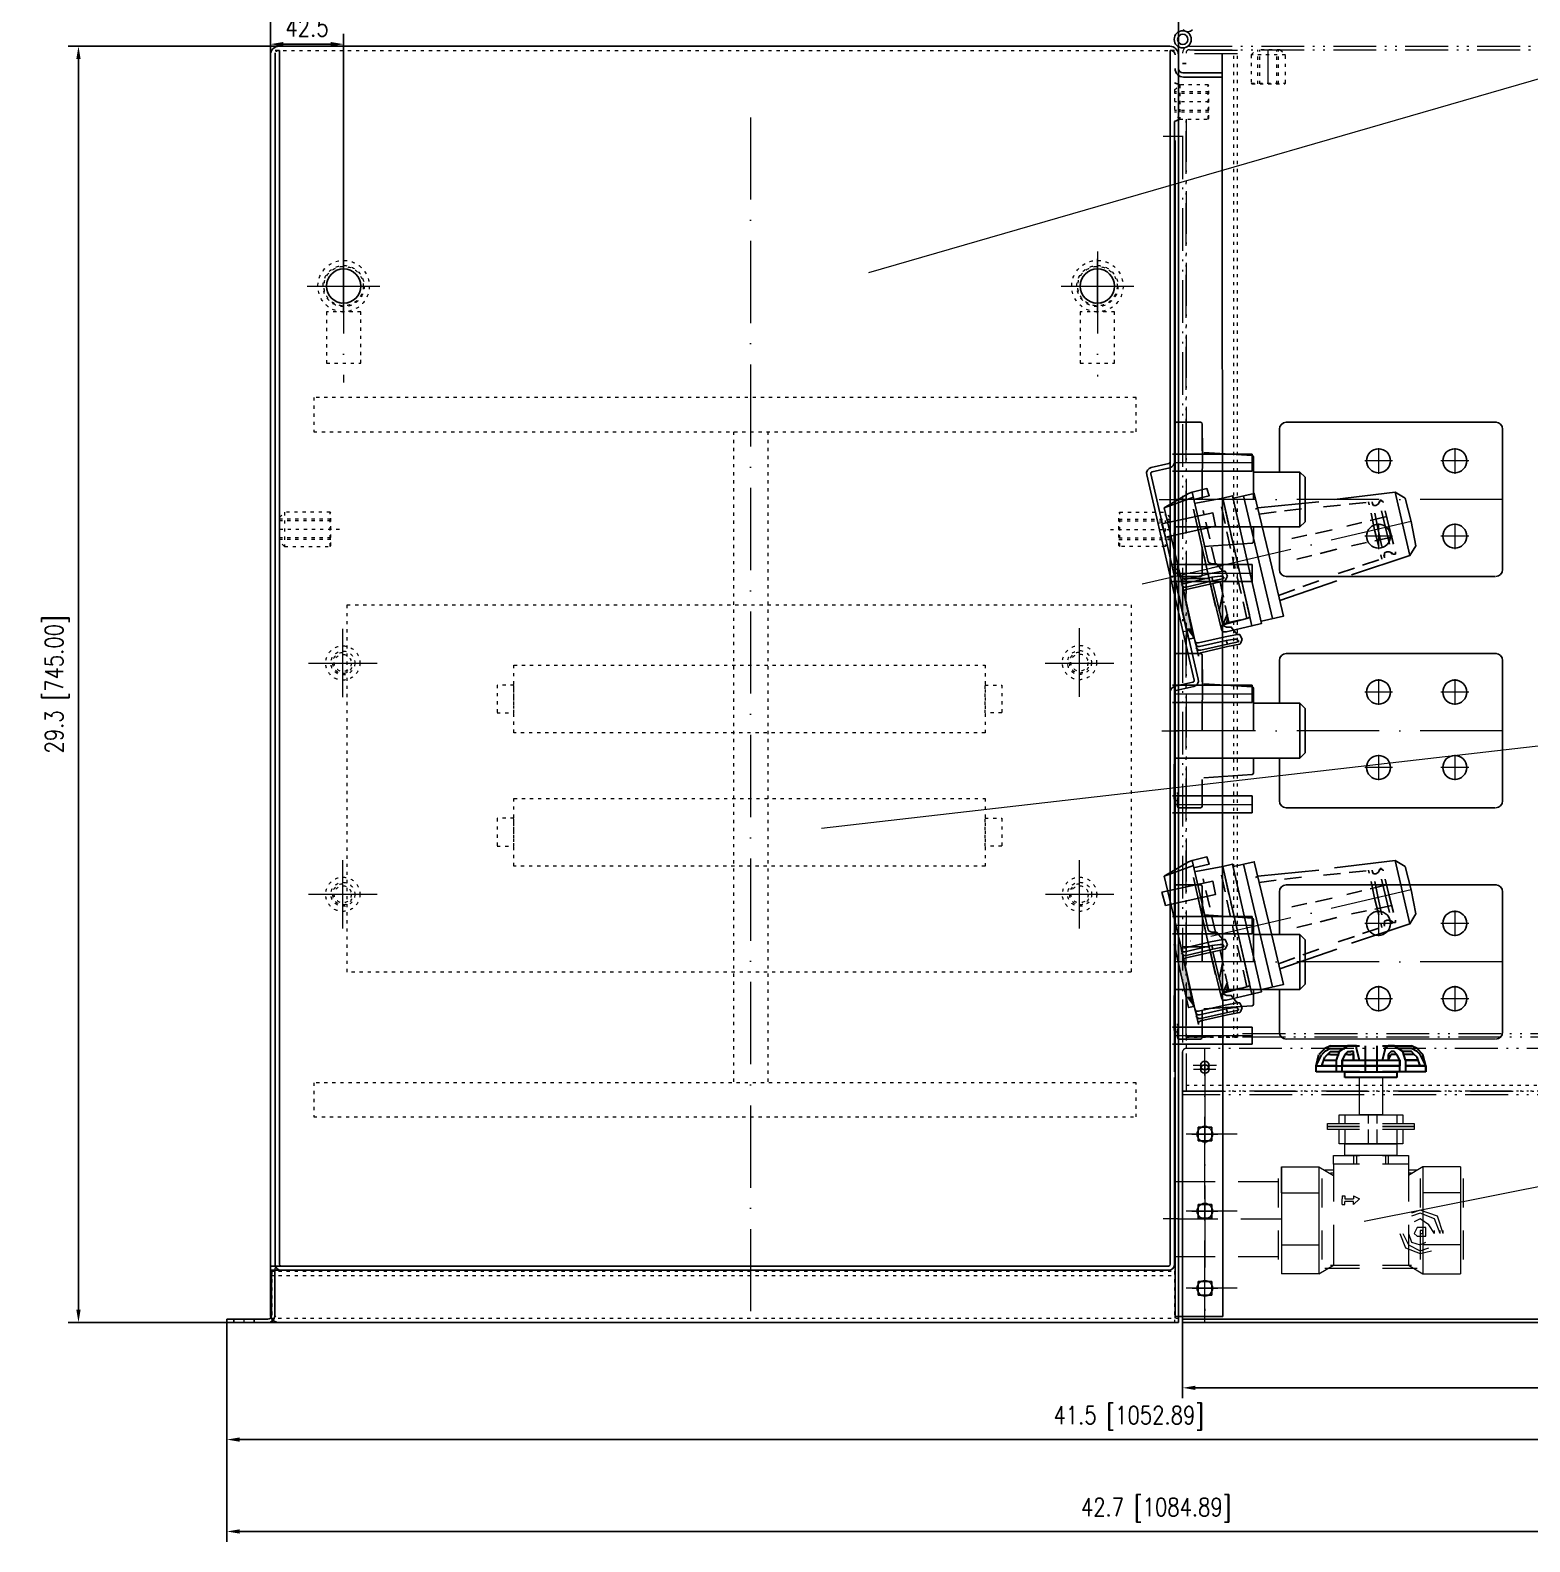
# Model space of a CAD drawing. Header units: millimetres. Extents: x 8127 to 36426, y -6229 to 13228.
# Drawn here: x 11351 to 12226, y 10640 to 11523 of the extents above; entities that cross this region are included whole.
import ezdxf

# ---------------------------------------------------------------- set-up
doc = ezdxf.new("R2010")
doc.units = ezdxf.units.MM
doc.header["$LTSCALE"] = 4
for name, pattern in [('5 双点画线', [10.5, 6.25, -1.25, 0.25, -1.25, 0.25, -1.25]), ('ACAD_ISO02W100', [15, 12, -3]), ('ACAD_ISO03W100', [1.18, 0.47, -0.71]), ('ACAD_ISO10W100', [18, 12, -3, 0, -3]), ('DASHED', [0.75, 0.5, -0.25])]:
    doc.linetypes.add(name, pattern=pattern)
doc.layers.add('4虚线层', color=6, linetype='DASHED')
doc.layers.add('标注、文本', color=3, linetype='Continuous', lineweight=25)
doc.layers.add('铁心', color=3, linetype='Continuous', lineweight=0)
doc.styles.add('TH_GBDIM', font='romans.shx', dxfattribs={"width": 0.8, "bigfont": 'gbcbig.shx'})
doc.dimstyles.new('TH_GBDIM1', dxfattribs={"dimscale": 3, "dimtxt": 3.5, "dimasz": 2.5, "dimexe": 2, "dimexo": 0, "dimgap": 1.5, "dimtad": 1, "dimdec": 1, "dimlfac": 0.03937, "dimzin": 0, "dimdsep": 46, "dimtxsty": 'TH_GBDIM', "dimcen": 2.5, "dimclrd": 3, "dimclre": 256, "dimclrt": 2, "dimadec": 0, "dimazin": 0, "dimtfac": 0.714286, "dimtdec": 1, "dimtmove": 0, "dimatfit": 3, "dimfxl": 1, "dimtzin": 0, "dimlwd": -1, "dimlwe": -1, "dimarcsym": 0})

# ---------------------------------------------------------------- blocks, each defined once
blk = doc.blocks.new('22')
at = {"layer": '4虚线层', "ltscale": 5}
for q in [(27059.14, -2036.76), (27059.14, -2081.14)]:
    blk.add_line((27059.14, -2007.32), q, dxfattribs=at)
at = {"layer": '标注、文本'}
for p, q in [((26882.85, -2003.32), (26868.85, -2003.32)), ((26883.85, -2019.88), (26883.85, -2004.32)), ((26883.85, -2019.89), (26883.85, -2009.33)), ((26883.85, -2019.9), (26883.85, -2009.34)), ((26928.85, -2032.34), (26928.85, -2007.34)), ((26928.85, -2032.34), (26928.85, -2007.34)), ((26932.85, -2003.34), (27055.59, -2003.34)), ((27059.14, -2007.32), (27059.14, -2089.32)), ((26912.91, -2022.76), (26884.78, -2020.89)), ((26912.91, -2022.78), (26884.78, -2020.9)), ((26913.85, -2048.33), (26913.85, -2023.76)), ((26913.85, -2048.34), (26913.85, -2023.77)), ((26940.85, -2032.34), (26913.85, -2032.34)), ((26940.85, -2032.34), (26943.85, -2035.34)), ((26940.85, -2032.34), (26940.85, -2064.34)), ((26940.85, -2032.34), (26943.85, -2035.34)), ((26940.85, -2032.34), (26940.85, -2064.34)), ((26943.85, -2061.34), (26943.85, -2035.34)), ((26943.85, -2061.34), (26943.85, -2035.34)), ((26940.85, -2064.34), (26867.85, -2064.34)), ((26913.85, -2072.89), (26913.85, -2064.33)), ((26913.85, -2072.9), (26913.85, -2064.34)), ((26928.85, -2089.34), (26928.85, -2064.34)), ((26940.85, -2064.34), (26943.85, -2061.34)), ((26940.85, -2064.34), (26943.85, -2061.34)), ((26883.85, -2076.76), (26883.85, -2087.33)), ((26883.85, -2092.32), (26883.85, -2076.76)), ((26883.85, -2076.77), (26883.85, -2087.34)), ((26912.91, -2073.89), (26884.78, -2075.76)), ((26912.91, -2073.9), (26884.78, -2075.78)), ((26869.33, -2092.32), (26869.35, -2087.31)), ((26869.35, -2084.42), (26869.35, -2085.37)), ((26869.35, -2085.37), (26869.9, -2085.37)), ((26869.35, -2085.37), (26869.9, -2085.37)), ((26869.9, -2087.31), (26869.35, -2087.31)), ((26869.9, -2085.37), (26869.9, -2087.31)), ((26882.85, -2093.32), (26870.33, -2093.32)), ((27054.81, -2093.3), (26932.85, -2093.34)), ((26932.85, -2093.34), (27054.81, -2093.3))]:
    blk.add_line(p, q, dxfattribs=at)
at = {"layer": '标注、文本', "color": 1, "linetype": 'ACAD_ISO10W100', "lineweight": 18}
for p, q in [((26986.74, -2018.35), (26986.74, -2033.31)), ((27031.24, -2018.35), (27031.24, -2033.31)), ((26994.84, -2025.83), (26978.65, -2025.83)), ((26994.94, -2025.83), (26978.75, -2025.83)), ((27039.34, -2025.83), (27023.15, -2025.83)), ((27039.44, -2025.83), (27023.25, -2025.83)), ((27059.14, -2048.33), (26867.85, -2048.33)), ((26986.74, -2062.35), (26986.74, -2077.31)), ((27031.24, -2062.35), (27031.24, -2077.31)), ((26994.84, -2069.83), (26978.65, -2069.83)), ((26994.94, -2069.83), (26978.75, -2069.83)), ((27039.34, -2069.83), (27023.15, -2069.83)), ((27039.44, -2069.83), (27023.25, -2069.83))]:
    blk.add_line(p, q, dxfattribs=at)
at = {"layer": '标注、文本'}
for points in [[(26867.7, -2048.14), (26867.38, -2087.39), (26867.75, -2088.94), (26869.13, -2089.26)], [(26867.38, -2087.39), (26867.59, -2089.63), (26867.96, -2091.17), (26869.34, -2091.49)]]:
    blk.add_lwpolyline(points, dxfattribs=at)
for centre in [(26986.74, -2025.8), (27031.24, -2025.8), (26986.74, -2069.8), (27031.24, -2069.8)]:
    blk.add_circle(centre, 7, dxfattribs=at)
for centre, radius, start, end in [((26868.85, -2004.32), 1, 90, 180), ((26882.85, -2004.32), 1, 0, 90), ((26932.85, -2007.34), 4, 90, 180), ((27055.14, -2007.32), 4, 0, 90), ((26912.85, -2023.76), 1, 0, 86.18593), ((26912.85, -2023.77), 1, 0, 86.18593), ((26912.85, -2072.89), 1, 273.81407, 0), ((26912.85, -2072.9), 1, 273.81407, 0), ((26932.85, -2089.34), 4, 180, 270), ((27055.14, -2089.32), 4, 270, 0), ((26870.33, -2092.32), 1, 180, 270), ((26882.85, -2092.32), 1, 270, 0)]:
    blk.add_arc(centre, radius, start, end, dxfattribs=at)
blk.add_open_spline([(26883.93, -2012.55), (26883.93, -2012.55), (26883.71, -2048.19), (26883.71, -2048.19)], degree=3, dxfattribs=at)
blk = doc.blocks.new('*D271')
at = {"layer": 'Defpoints', "color": 0, "transparency": 16777216}
for p in [(11496.24, 11513.4), (11379.17, 10768.4), (11496.24, 10768.4)]:
    blk.add_point(p, dxfattribs=at)
at = {"layer": '标注、文本', "transparency": 16777216}
for p, q in [((11496.24, 11513.4), (11373.17, 11513.4)), ((11496.24, 10768.4), (11373.17, 10768.4))]:
    blk.add_line(p, q, dxfattribs=at)
at = {"layer": '标注、文本', "color": 3, "transparency": 16777216}
blk.add_line((11379.17, 11505.9), (11379.17, 10775.9), dxfattribs=at)
for points in [[(11377.92, 11505.9), (11380.42, 11505.9), (11379.17, 11513.4)], [(11377.92, 10775.9), (11380.42, 10775.9), (11379.17, 10768.4)]]:
    blk.add_solid(points, dxfattribs=at)
at = {"layer": '标注、文本', "color": 2, "transparency": 16777216, "insert": (11366.67, 11140.9), "char_height": 10.5, "attachment_point": 5, "rotation": 90, "style": 'TH_GBDIM'}
blk.add_mtext('29.3 [745.00]', dxfattribs=at)
blk = doc.blocks.new('*D272')
at = {"layer": 'Defpoints', "color": 0, "transparency": 16777216}
for p in [(11491.24, 11514.63), (11491.24, 11389.27), (11533.95, 11389.27)]:
    blk.add_point(p, dxfattribs=at)
at = {"layer": '标注、文本', "transparency": 16777216}
for p, q in [((11491.24, 11389.27), (11491.24, 11520.63)), ((11533.95, 11389.27), (11533.95, 11520.63))]:
    blk.add_line(p, q, dxfattribs=at)
at = {"layer": '标注、文本', "color": 3, "transparency": 16777216}
blk.add_line((11526.45, 11514.63), (11498.74, 11514.63), dxfattribs=at)
for points in [[(11498.74, 11515.88), (11498.74, 11513.38), (11491.24, 11514.63)], [(11526.45, 11515.88), (11526.45, 11513.38), (11533.95, 11514.63)]]:
    blk.add_solid(points, dxfattribs=at)
at = {"layer": '标注、文本', "color": 2, "transparency": 16777216, "insert": (11512.59, 11524.38), "char_height": 10.5, "attachment_point": 5, "style": 'TH_GBDIM'}
blk.add_mtext('42.5', dxfattribs=at)
blk = doc.blocks.new('*D273')
at = {"layer": 'Defpoints', "color": 0, "transparency": 16777216}
for p in [(12021.24, 11593.23), (11491.24, 11508.56), (12021.24, 11458.4)]:
    blk.add_point(p, dxfattribs=at)
at = {"layer": '标注、文本', "transparency": 16777216}
for p, q in [((11491.24, 11508.56), (11491.24, 11599.23)), ((12021.24, 11458.4), (12021.24, 11599.23))]:
    blk.add_line(p, q, dxfattribs=at)
at = {"layer": '标注、文本', "color": 3, "transparency": 16777216}
blk.add_line((11498.74, 11593.23), (12013.74, 11593.23), dxfattribs=at)
for points in [[(11498.74, 11594.48), (11498.74, 11591.98), (11491.24, 11593.23)], [(12013.74, 11594.48), (12013.74, 11591.98), (12021.24, 11593.23)]]:
    blk.add_solid(points, dxfattribs=at)
at = {"layer": '标注、文本', "color": 2, "transparency": 16777216, "insert": (11756.24, 11605.73), "char_height": 10.5, "attachment_point": 5, "style": 'TH_GBDIM'}
blk.add_mtext('20.9 [530.00]', dxfattribs=at)
blk = doc.blocks.new('5354650')
at = {"layer": '4虚线层', "ltscale": 5}
h = blk.add_hatch(color=256, dxfattribs=at)
h.dxf.hatch_style = 2
h.paths.add_polyline_path([(26822.77, -1880.58), (26822.82, -1911.91), (26826.27, -1912.71)])
h = blk.add_hatch(color=256, dxfattribs=at)
h.dxf.hatch_style = 2
h.paths.add_polyline_path([(26822.77, -1880.58), (26826.22, -1881.38), (26826.27, -1912.71)])
at = {"layer": '标注、文本'}
h = blk.add_hatch(color=256, dxfattribs=at)
h.dxf.hatch_style = 2
h.paths.add_polyline_path([(26822.82, -1911.91), (26826.27, -1912.71), (26825.69, -1918.4)])
at = {"layer": '4虚线层', "ltscale": 5}
for points in [[(26847.88, -1879.09), (26847.98, -1847.07)], [(26842.5, -1858.18), (26842.4, -1880.74)], [(26916.92, -1860.8), (26945.22, -1864.42)], [(26945.06, -1865.11), (26945.43, -1866.65), (26946.82, -1866.97), (26948.36, -1866.6), (26949.37, -1865.38)], [(26950.22, -1864.84), (26949.53, -1864.68), (26949.37, -1865.38)], [(26951.55, -1881.18), (26951.45, -1865.85), (26950.91, -1865), (26950.22, -1864.84)], [(26918.73, -1875.05), (26894.79, -1874.63)], [(26951.6, -1874.63), (26927.51, -1874.9)], [(26918.94, -1886.76), (26894.85, -1887.02)], [(26951.66, -1887.03), (26927.72, -1886.6)], [(26846.28, -1914.41), (26844.04, -1914.62), (26847.82, -1914.04), (26848.25, -1890.1)], [(26949.58, -1896.02), (26948.36, -1895.01), (26946.97, -1894.69), (26945.43, -1895.06), (26944.95, -1897.13)], [(26949.58, -1896.02), (26950.11, -1896.87), (26950.8, -1897.03)], [(26950.8, -1897.03), (26951.5, -1897.19), (26951.82, -1895.8)], [(26916.44, -1900.75), (26944.79, -1897.82)]]:
    blk.add_lwpolyline(points, dxfattribs=at)
for points in [[(26858.84, -1847.39), (26858.84, -1847.39), (26858.41, -1880.79), (26858.41, -1880.79)], [(26860.59, -1849.25), (26860.59, -1849.25), (26860.64, -1880.58), (26860.64, -1880.58)], [(26879.32, -1856.49), (26879.32, -1856.49), (26907.77, -1859.41), (26907.77, -1859.41)], [(26942.93, -1880.64), (26942.93, -1880.64), (26943.15, -1863.94), (26943.15, -1863.94)], [(26945.01, -1881.12), (26945.01, -1881.12), (26945.22, -1864.42), (26945.22, -1864.42)], [(26949.48, -1880.7), (26949.48, -1880.7), (26949.37, -1865.38), (26949.37, -1865.38)], [(26950.22, -1864.84), (26950.22, -1864.84), (26950.38, -1864.15), (26950.38, -1864.15)], [(26858.67, -1914.36), (26858.67, -1914.36), (26858.41, -1880.79), (26858.41, -1880.79)], [(26942.93, -1880.64), (26942.93, -1880.64), (26943.25, -1898.2), (26943.25, -1898.2)], [(26945.01, -1881.12), (26945.01, -1881.12), (26944.79, -1897.82), (26944.79, -1897.82)], [(26949.48, -1880.7), (26949.48, -1880.7), (26949.42, -1896.71), (26949.42, -1896.71)], [(26951.55, -1881.18), (26951.55, -1881.18), (26951.82, -1895.8), (26951.82, -1895.8)], [(26843.72, -1906.54), (26843.72, -1906.54), (26848.03, -1897.34), (26848.03, -1897.34)], [(26847.61, -1902.34), (26847.61, -1902.34), (26847.77, -1901.65), (26847.77, -1901.65)], [(26879.68, -1905.37), (26879.68, -1905.37), (26908.2, -1901.76), (26908.2, -1901.76)], [(26848.24, -1909.04), (26848.24, -1909.04), (26844.04, -1914.62), (26844.04, -1914.62)], [(26844.89, -1914.09), (26844.89, -1914.09), (26860.9, -1914.15), (26860.9, -1914.15)], [(26847.77, -1911.11), (26847.77, -1911.11), (26846.28, -1914.41), (26846.28, -1914.41)], [(26842.71, -1917.23), (26842.71, -1917.23), (26842.87, -1916.54), (26842.87, -1916.54)]]:
    blk.add_open_spline(points, degree=3, dxfattribs=at)
at = {"layer": '标注、文本', "color": 1, "linetype": 'ACAD_ISO10W100', "lineweight": 18}
blk.add_line((26964.8, -1880.59), (26822.77, -1880.88), dxfattribs=at)
at = {"layer": '标注、文本'}
for points in [[(26844.16, -1835.26), (26852.93, -1835.1), (26853.36, -1839.57), (26843.89, -1839.57)], [(26844.16, -1835.26), (26841.92, -1835.47), (26826.18, -1840.58)], [(26826.38, -1880.68), (26826.18, -1840.58), (26844.21, -1838.18)], [(26844.16, -1835.26), (26844.05, -1876.75), (26844.58, -1877.6), (26845.8, -1878.61)], [(26844.79, -1841.96), (26860.65, -1842.71), (26866.5, -1842.6), (26866.49, -1880.48)], [(26866.5, -1842.6), (26866.87, -1844.14), (26879.26, -1844.09), (26879.58, -1880.58)], [(26872.72, -1844.04), (26873.04, -1880.53)], [(26877.88, -1853.24), (26879.42, -1852.87), (26914.8, -1857.39)], [(26924.1, -1858.09), (26959.64, -1861.92), (26959.64, -1880.86)], [(26964.8, -1880.59), (26964.37, -1866.65), (26959.64, -1861.92)], [(26851.07, -1884.2), (26848.57, -1879.25), (26845.8, -1878.61)], [(26826.38, -1880.68), (26825.69, -1918.4), (26822.76, -1918.45), (26822.77, -1880.58)], [(26825.8, -1886.38), (26826.86, -1888.08), (26828.25, -1888.4)], [(26826.38, -1880.68), (26826.06, -1919.94), (26826.43, -1921.48), (26827.82, -1921.8)], [(26826.28, -1884.3), (26826.65, -1885.84), (26828.03, -1886.16)], [(26844.89, -1914.09), (26843.19, -1915.16), (26842.71, -1917.23), (26843.08, -1918.77), (26845.16, -1919.25), (26860.48, -1919.15), (26866.33, -1919.04), (26866.49, -1880.48)], [(26843.94, -1889.84), (26844.04, -1914.62), (26858.67, -1914.36), (26860.21, -1913.99), (26860.53, -1912.6), (26860.64, -1880.58)], [(26844.04, -1886.22), (26844.26, -1888.45)], [(26844.04, -1886.22), (26844.26, -1888.45)], [(26850.8, -1888.51), (26850.43, -1886.96), (26849.04, -1886.64)], [(26853.19, -1887.6), (26852.82, -1886.06), (26852.45, -1884.52), (26851.07, -1884.2)], [(26851.17, -1890.05), (26852.18, -1888.83), (26853.19, -1887.6)], [(26866.65, -1917.66), (26879.73, -1917.77), (26879.58, -1880.58)], [(26923.89, -1903.19), (26959.63, -1899.79), (26959.64, -1880.86)], [(26964.8, -1880.59), (26964.37, -1895.06), (26959.63, -1899.79)], [(26827.93, -1889.78), (26826.38, -1890.15), (26826.06, -1891.54)], [(26843.94, -1889.84), (26844.04, -1914.62), (26844.57, -1915.48), (26845.8, -1916.49)], [(26843.94, -1889.84), (26851.17, -1890.05)], [(26879.74, -1908.3), (26914.79, -1904.74)], [(26826.06, -1919.94), (26826.27, -1922.18), (26826.65, -1923.72), (26828.03, -1924.04)], [(26826.06, -1929.41), (26826.27, -1922.18)], [(26851.06, -1922.07), (26848.56, -1917.12), (26845.8, -1916.49)], [(26853.19, -1925.48), (26852.82, -1923.93), (26852.45, -1922.39), (26851.06, -1922.07)], [(26825.8, -1924.25), (26826.86, -1925.95), (26828.24, -1926.27)], [(26827.92, -1927.66), (26826.38, -1928.03), (26826.06, -1929.41)], [(26843.93, -1927.71), (26851.17, -1927.92)], [(26850.8, -1926.38), (26850.42, -1924.84), (26849.04, -1924.52)], [(26851.17, -1927.92), (26852.02, -1927.39), (26853.19, -1925.48)]]:
    blk.add_lwpolyline(points, dxfattribs=at)
blk.add_lwpolyline([(26823.04, -1857.33), (26852.82, -1857.65), (26853.2, -1849.73), (26822.72, -1849.25)], close=True, dxfattribs=at)
for points in [[(26860.65, -1842.71), (26860.65, -1842.71), (26860.64, -1880.58), (26860.64, -1880.58)], [(26842.61, -1845.1), (26842.61, -1845.1), (26842.4, -1880.74), (26842.4, -1880.74)], [(26827.29, -1883.08), (26827.29, -1883.08), (26842.5, -1886.59), (26842.5, -1886.59)], [(26843.83, -1883.98), (26843.83, -1883.98), (26827.82, -1883.93), (26827.82, -1883.93)], [(26844.04, -1886.22), (26844.04, -1886.22), (26828.03, -1886.16), (26828.03, -1886.16)], [(26842.29, -1903.29), (26842.29, -1903.29), (26842.4, -1880.74), (26842.4, -1880.74)], [(26842.71, -1917.23), (26842.71, -1917.23), (26842.4, -1880.74), (26842.4, -1880.74)], [(26851.07, -1884.2), (26851.07, -1884.2), (26843.83, -1883.98), (26843.83, -1883.98)], [(26844.04, -1886.22), (26844.04, -1886.22), (26849.04, -1886.64), (26849.04, -1886.64)], [(26850.8, -1888.51), (26850.8, -1888.51), (26850.96, -1887.81), (26850.96, -1887.81)], [(26860.48, -1919.15), (26860.48, -1919.15), (26860.64, -1880.58), (26860.64, -1880.58)], [(26873.19, -1917.71), (26873.19, -1917.71), (26873.04, -1880.53), (26873.04, -1880.53)], [(26843.94, -1889.84), (26843.94, -1889.84), (26827.93, -1889.78), (26827.93, -1889.78)], [(26844.26, -1888.45), (26844.26, -1888.45), (26828.25, -1888.4), (26828.25, -1888.4)], [(26844.26, -1888.45), (26844.26, -1888.45), (26850.8, -1888.51), (26850.8, -1888.51)], [(26843.83, -1921.86), (26843.83, -1921.86), (26827.82, -1921.8), (26827.82, -1921.8)], [(26851.06, -1922.07), (26851.06, -1922.07), (26843.83, -1921.86), (26843.83, -1921.86)], [(26843.93, -1927.71), (26843.93, -1927.71), (26827.92, -1927.66), (26827.92, -1927.66)], [(26844.04, -1924.09), (26844.04, -1924.09), (26828.03, -1924.04), (26828.03, -1924.04)], [(26844.25, -1926.33), (26844.25, -1926.33), (26828.24, -1926.27), (26828.24, -1926.27)], [(26844.04, -1924.09), (26844.04, -1924.09), (26844.25, -1926.33), (26844.25, -1926.33)], [(26844.04, -1924.09), (26844.04, -1924.09), (26849.04, -1924.52), (26849.04, -1924.52)], [(26844.25, -1926.33), (26844.25, -1926.33), (26850.8, -1926.38), (26850.8, -1926.38)], [(26850.8, -1926.38), (26850.8, -1926.38), (26850.96, -1925.69), (26850.96, -1925.69)]]:
    blk.add_open_spline(points, degree=3, dxfattribs=at)
blk = doc.blocks.new('*D255')
at = {"layer": 'Defpoints', "color": 0, "transparency": 16777216}
for p in [(11465.77, 10770.4), (12518.66, 10772.4), (11465.77, 10700.1)]:
    blk.add_point(p, dxfattribs=at)
at = {"layer": '标注、文本', "transparency": 16777216}
for p, q in [((11465.77, 10770.4), (11465.77, 10694.1)), ((12518.66, 10772.4), (12518.66, 10694.1))]:
    blk.add_line(p, q, dxfattribs=at)
at = {"layer": '标注、文本', "color": 3, "transparency": 16777216}
blk.add_line((12511.16, 10700.1), (11473.27, 10700.1), dxfattribs=at)
for points in [[(11473.27, 10701.35), (11473.27, 10698.85), (11465.77, 10700.1)], [(12511.16, 10701.35), (12511.16, 10698.85), (12518.66, 10700.1)]]:
    blk.add_solid(points, dxfattribs=at)
at = {"layer": '标注、文本', "color": 2, "transparency": 16777216, "insert": (11992.22, 10712.6), "char_height": 10.5, "attachment_point": 5, "style": 'TH_GBDIM'}
blk.add_mtext('41.5 [1052.89]', dxfattribs=at)
blk = doc.blocks.new('*D256')
at = {"layer": 'Defpoints', "color": 0, "transparency": 16777216}
for p in [(12550.66, 10903.4), (12023.66, 10768.4), (12550.66, 10730.3)]:
    blk.add_point(p, dxfattribs=at)
at = {"layer": '标注、文本', "transparency": 16777216}
for p, q in [((12550.66, 10903.4), (12550.66, 10724.3)), ((12023.66, 10768.4), (12023.66, 10724.3))]:
    blk.add_line(p, q, dxfattribs=at)
at = {"layer": '标注、文本', "color": 3, "transparency": 16777216}
blk.add_line((12031.16, 10730.3), (12543.16, 10730.3), dxfattribs=at)
for points in [[(12031.16, 10731.55), (12031.16, 10729.05), (12023.66, 10730.3)], [(12543.16, 10731.55), (12543.16, 10729.05), (12550.66, 10730.3)]]:
    blk.add_solid(points, dxfattribs=at)
at = {"layer": '标注、文本', "color": 2, "transparency": 16777216, "insert": (12287.16, 10742.8), "char_height": 10.5, "attachment_point": 5, "style": 'TH_GBDIM'}
blk.add_mtext('20.7 [527.00]', dxfattribs=at)
blk = doc.blocks.new('*D257')
at = {"layer": 'Defpoints', "color": 0, "transparency": 16777216}
for p in [(12550.66, 10903.4), (11465.77, 10770.4), (11465.77, 10646.45)]:
    blk.add_point(p, dxfattribs=at)
at = {"layer": '标注、文本', "transparency": 16777216}
for p, q in [((12550.66, 10903.4), (12550.66, 10640.45)), ((11465.77, 10770.4), (11465.77, 10640.45))]:
    blk.add_line(p, q, dxfattribs=at)
at = {"layer": '标注、文本', "color": 3, "transparency": 16777216}
blk.add_line((12543.16, 10646.45), (11473.27, 10646.45), dxfattribs=at)
for points in [[(11473.27, 10647.7), (11473.27, 10645.2), (11465.77, 10646.45)], [(12543.16, 10647.7), (12543.16, 10645.2), (12550.66, 10646.45)]]:
    blk.add_solid(points, dxfattribs=at)
at = {"layer": '标注、文本', "color": 2, "transparency": 16777216, "insert": (12008.22, 10658.95), "char_height": 10.5, "attachment_point": 5, "style": 'TH_GBDIM'}
blk.add_mtext('42.7 [1084.89]', dxfattribs=at)

msp = doc.modelspace()

# ---------------------------------------------------------------- linework, layer by layer
at = {"color": 7, "linetype": 'ACAD_ISO02W100', "lineweight": 30}
for points in [[(12110, 10930.02), (12106.63, 10928.34), (12103.26, 10924.97)], [(12110, 10928.34), (12106.63, 10926.65), (12104.94, 10924.97)], [(12110, 10926.65), (12108.31, 10924.97), (12106.63, 10923.28)], [(12110, 10924.97), (12108.31, 10924.97), (12106.63, 10923.28)], [(12125.17, 10930.02), (12120.11, 10930.02), (12115.06, 10926.65), (12113.37, 10921.6)], [(12120.11, 10926.65), (12118.43, 10924.97), (12116.74, 10921.6)], [(12120.11, 10924.97), (12118.43, 10924.97), (12116.74, 10921.6)], [(12123.48, 10921.6), (12123.48, 10924.97), (12123.48, 10926.65), (12121.8, 10926.65)], [(12123.48, 10924.97), (12121.8, 10924.97)], [(12123.48, 10924.97), (12123.48, 10921.6)], [(12126.85, 10921.6), (12125.17, 10928.34), (12125.17, 10930.02)], [(12140.34, 10921.6), (12142.02, 10928.34), (12143.71, 10930.02)], [(12140.34, 10930.02), (12157.19, 10930.02)], [(12145.39, 10926.65), (12143.71, 10924.97)], [(12143.71, 10921.6), (12145.39, 10924.97)], [(12153.82, 10921.6), (12152.13, 10926.65), (12147.08, 10930.02)], [(12150.45, 10921.6), (12148.76, 10924.97), (12147.08, 10926.65)], [(12150.45, 10921.6), (12148.76, 10924.97), (12147.08, 10924.97)], [(12163.93, 10924.97), (12160.56, 10928.34), (12157.19, 10930.02)], [(12162.25, 10924.97), (12160.56, 10926.65), (12157.19, 10928.34)], [(12160.56, 10923.28), (12158.88, 10924.97), (12157.19, 10926.65)], [(12160.56, 10923.28), (12158.88, 10924.97), (12157.19, 10924.97)], [(12126.85, 10914.85), (12101.57, 10914.85), (12101.57, 10918.23)], [(12126.85, 10914.85), (12101.57, 10914.85), (12101.57, 10918.23), (12113.37, 10918.23)], [(12116.74, 10914.85), (12116.74, 10921.6), (12116.74, 10918.23)], [(12116.74, 10918.23), (12150.45, 10918.23)], [(12165.62, 10918.23), (12165.62, 10914.85), (12140.34, 10914.85)], [(12153.82, 10918.23), (12165.62, 10918.23), (12165.62, 10914.85), (12140.34, 10914.85)], [(12150.45, 10914.85), (12150.45, 10921.6), (12150.45, 10918.23)]]:
    msp.add_lwpolyline(points, dxfattribs=at)
msp.add_lwpolyline([(12148.76, 10914.85), (12148.76, 10911.48), (12118.43, 10911.48), (12118.43, 10914.85)], close=True, dxfattribs=at)
at = {"color": 2, "linetype": 'ACAD_ISO02W100', "lineweight": 13}
for points in [[(12140.34, 10911.48), (12140.34, 10889.57), (12126.85, 10889.57), (12126.85, 10911.48)], [(12148.76, 10872.72), (12148.76, 10865.98), (12118.43, 10865.98), (12118.43, 10872.72)], [(12165.62, 10820.47), (12165.62, 10823.84), (12162.25, 10823.84), (12160.56, 10823.84), (12158.88, 10820.47), (12160.56, 10818.79), (12162.25, 10818.79), (12165.62, 10818.79)], [(12163.93, 10820.47), (12163.93, 10822.16), (12162.25, 10822.16), (12162.25, 10820.47)]]:
    msp.add_lwpolyline(points, close=True, dxfattribs=at)
for points in [[(12115.06, 10884.52), (12115.06, 10889.57), (12152.13, 10889.57), (12152.13, 10884.52)], [(12126.85, 10882.83), (12108.31, 10882.83), (12108.31, 10884.52), (12126.85, 10884.52)], [(12126.85, 10881.15), (12108.31, 10881.15), (12108.31, 10882.83), (12126.85, 10882.83)], [(12152.13, 10881.15), (12152.13, 10872.72), (12115.06, 10872.72), (12115.06, 10881.15)], [(12158.88, 10884.52), (12158.88, 10882.83), (12140.34, 10882.83)], [(12140.34, 10884.52), (12158.88, 10884.52)], [(12158.88, 10882.83), (12158.88, 10881.15), (12140.34, 10881.15)], [(12140.34, 10882.83), (12158.88, 10882.83)], [(12126.85, 10860.92), (12111.68, 10860.92), (12111.68, 10865.98), (12126.85, 10865.98)], [(12155.51, 10865.98), (12155.51, 10860.92), (12140.34, 10860.92)], [(12140.34, 10865.98), (12155.51, 10865.98)], [(12079.66, 10835.64), (12079.66, 10852.49)], [(12081.35, 10859.24), (12081.35, 10844.07), (12081.35, 10813.73), (12081.35, 10796.88)], [(12103.26, 10859.24), (12103.26, 10844.07), (12103.26, 10813.73), (12103.26, 10796.88)], [(12111.68, 10860.92), (12111.68, 10839.01)], [(12155.51, 10860.92), (12155.51, 10839.01)], [(12185.84, 10859.24), (12185.84, 10844.07), (12163.93, 10844.07)], [(12163.93, 10859.24), (12163.93, 10844.07), (12163.93, 10813.73), (12163.93, 10796.88)], [(12185.84, 10859.24), (12185.84, 10844.07), (12185.84, 10813.73), (12185.84, 10796.88)], [(12187.53, 10835.64), (12187.53, 10852.49)], [(12018.99, 10850.81), (12042.58, 10850.81)], [(12056.07, 10850.81), (12079.66, 10850.81)], [(12116.74, 10842.38), (12118.43, 10842.38), (12118.43, 10840.7)], [(12116.74, 10842.38), (12116.74, 10840.7)], [(12116.74, 10837.33), (12118.43, 10837.33), (12118.43, 10839.01)], [(12123.48, 10837.33), (12123.48, 10839.01), (12118.43, 10839.01)], [(12123.48, 10842.38), (12126.85, 10840.7), (12123.48, 10837.33)], [(12123.48, 10842.38), (12123.48, 10840.7)], [(12020.67, 10828.9), (12044.27, 10828.9)], [(12057.75, 10828.9), (12081.35, 10828.9)], [(12175.73, 10820.47), (12172.36, 10830.58), (12162.25, 10833.95), (12157.19, 10832.27)], [(12174.05, 10820.47), (12170.67, 10828.9), (12162.25, 10832.27), (12157.19, 10830.58)], [(12170.67, 10820.47), (12167.3, 10825.53), (12162.25, 10828.9), (12158.88, 10827.21)], [(12104.94, 10822.16), (12104.94, 10805.3)], [(12111.68, 10825.53), (12111.68, 10801.93)], [(12150.45, 10820.47), (12153.82, 10812.04), (12162.25, 10808.67), (12168.99, 10810.36)], [(12152.13, 10820.47), (12155.51, 10813.73), (12162.25, 10810.36), (12167.3, 10812.04)], [(12155.51, 10825.53), (12155.51, 10801.93), (12163.93, 10796.88)], [(12155.51, 10820.47), (12157.19, 10815.41), (12162.25, 10813.73), (12165.62, 10815.41)], [(12162.25, 10822.16), (12162.25, 10805.3)], [(12174.05, 10820.47), (12174.05, 10822.16)], [(12175.73, 10820.47), (12175.73, 10822.16)], [(12185.84, 10813.73), (12163.93, 10813.73)], [(12018.99, 10806.99), (12042.58, 10806.99)], [(12056.07, 10806.99), (12079.66, 10806.99)], [(12106.63, 10800.25), (12126.85, 10800.25)], [(12110, 10801.93), (12126.85, 10801.93)], [(12140.34, 10801.93), (12155.51, 10801.93)], [(12140.34, 10801.93), (12157.19, 10801.93)], [(12140.34, 10800.25), (12160.56, 10800.25)]]:
    msp.add_lwpolyline(points, dxfattribs=at)
at = {"color": 7, "linetype": 'ACAD_ISO02W100', "lineweight": 30}
for points in [[(12101.57, 10918.23), (12101.57, 10918.23), (12104.94, 10924.97), (12104.94, 10924.97)], [(12104.94, 10918.23), (12104.94, 10918.23), (12106.63, 10923.28), (12106.63, 10923.28)], [(12104.94, 10918.23), (12104.94, 10918.23), (12106.63, 10923.28), (12106.63, 10923.28)], [(12110, 10930.02), (12110, 10930.02), (12126.85, 10930.02), (12126.85, 10930.02)], [(12110, 10928.34), (12110, 10928.34), (12118.43, 10928.34), (12118.43, 10928.34)], [(12110, 10926.65), (12110, 10926.65), (12115.06, 10926.65), (12115.06, 10926.65)], [(12110, 10924.97), (12110, 10924.97), (12115.06, 10924.97), (12115.06, 10924.97)], [(12120.11, 10926.65), (12120.11, 10926.65), (12121.8, 10926.65), (12121.8, 10926.65)], [(12120.11, 10924.97), (12120.11, 10924.97), (12121.8, 10924.97), (12121.8, 10924.97)], [(12130.22, 10930.02), (12130.22, 10930.02), (12130.22, 10914.85), (12130.22, 10914.85)], [(12136.97, 10930.02), (12136.97, 10930.02), (12136.97, 10914.85), (12136.97, 10914.85)], [(12142.02, 10928.34), (12142.02, 10928.34), (12142.02, 10930.02), (12142.02, 10930.02)], [(12147.08, 10930.02), (12147.08, 10930.02), (12143.71, 10930.02), (12143.71, 10930.02)], [(12143.71, 10924.97), (12143.71, 10924.97), (12143.71, 10921.6), (12143.71, 10921.6)], [(12147.08, 10926.65), (12147.08, 10926.65), (12145.39, 10926.65), (12145.39, 10926.65)], [(12147.08, 10924.97), (12147.08, 10924.97), (12145.39, 10924.97), (12145.39, 10924.97)], [(12157.19, 10928.34), (12157.19, 10928.34), (12148.76, 10928.34), (12148.76, 10928.34)], [(12157.19, 10926.65), (12157.19, 10926.65), (12152.13, 10926.65), (12152.13, 10926.65)], [(12157.19, 10924.97), (12157.19, 10924.97), (12152.13, 10924.97), (12152.13, 10924.97)], [(12162.25, 10918.23), (12162.25, 10918.23), (12160.56, 10923.28), (12160.56, 10923.28)], [(12162.25, 10918.23), (12162.25, 10918.23), (12160.56, 10923.28), (12160.56, 10923.28)], [(12165.62, 10918.23), (12165.62, 10918.23), (12162.25, 10924.97), (12162.25, 10924.97)], [(12165.62, 10918.23), (12165.62, 10918.23), (12163.93, 10924.97), (12163.93, 10924.97)], [(12113.37, 10918.23), (12113.37, 10918.23), (12104.94, 10918.23), (12104.94, 10918.23)], [(12106.63, 10921.6), (12106.63, 10921.6), (12113.37, 10921.6), (12113.37, 10921.6)], [(12113.37, 10921.6), (12113.37, 10921.6), (12113.37, 10914.85), (12113.37, 10914.85)], [(12113.37, 10918.23), (12113.37, 10918.23), (12116.74, 10918.23), (12116.74, 10918.23)], [(12116.74, 10921.6), (12116.74, 10921.6), (12150.45, 10921.6), (12150.45, 10921.6)], [(12150.45, 10918.23), (12150.45, 10918.23), (12116.74, 10918.23), (12116.74, 10918.23)], [(12153.82, 10921.6), (12153.82, 10921.6), (12160.56, 10921.6), (12160.56, 10921.6)], [(12160.56, 10921.6), (12160.56, 10921.6), (12153.82, 10921.6), (12153.82, 10921.6)], [(12153.82, 10921.6), (12153.82, 10921.6), (12153.82, 10914.85), (12153.82, 10914.85)], [(12165.62, 10918.23), (12165.62, 10918.23), (12153.82, 10918.23), (12153.82, 10918.23)], [(12153.82, 10918.23), (12153.82, 10918.23), (12162.25, 10918.23), (12162.25, 10918.23)], [(12165.62, 10914.85), (12165.62, 10914.85), (12165.62, 10918.23), (12165.62, 10918.23)]]:
    msp.add_open_spline(points, degree=3, dxfattribs=at)
at = {"color": 2, "linetype": 'ACAD_ISO02W100', "lineweight": 13}
for points in [[(12118.43, 10889.57), (12118.43, 10889.57), (12118.43, 10884.52), (12118.43, 10884.52)], [(12131.91, 10889.57), (12131.91, 10889.57), (12131.91, 10884.52), (12131.91, 10884.52)], [(12136.97, 10889.57), (12136.97, 10889.57), (12136.97, 10884.52), (12136.97, 10884.52)], [(12148.76, 10889.57), (12148.76, 10889.57), (12148.76, 10884.52), (12148.76, 10884.52)], [(12118.43, 10881.15), (12118.43, 10881.15), (12118.43, 10872.72), (12118.43, 10872.72)], [(12131.91, 10881.15), (12131.91, 10881.15), (12131.91, 10872.72), (12131.91, 10872.72)], [(12136.97, 10881.15), (12136.97, 10881.15), (12136.97, 10872.72), (12136.97, 10872.72)], [(12148.76, 10881.15), (12148.76, 10881.15), (12148.76, 10872.72), (12148.76, 10872.72)], [(12123.48, 10865.98), (12123.48, 10865.98), (12123.48, 10860.92), (12123.48, 10860.92)], [(12125.17, 10865.98), (12125.17, 10865.98), (12125.17, 10860.92), (12125.17, 10860.92)], [(12142.02, 10865.98), (12142.02, 10865.98), (12142.02, 10860.92), (12142.02, 10860.92)], [(12143.71, 10865.98), (12143.71, 10865.98), (12143.71, 10860.92), (12143.71, 10860.92)], [(12081.35, 10859.24), (12081.35, 10859.24), (12091.46, 10859.24), (12091.46, 10859.24)], [(12081.35, 10844.07), (12081.35, 10844.07), (12081.35, 10859.24), (12081.35, 10859.24)], [(12091.46, 10859.24), (12091.46, 10859.24), (12103.26, 10859.24), (12103.26, 10859.24)], [(12103.26, 10859.24), (12103.26, 10859.24), (12111.68, 10854.18), (12111.68, 10854.18)], [(12104.94, 10852.49), (12104.94, 10852.49), (12104.94, 10835.64), (12104.94, 10835.64)], [(12106.63, 10857.55), (12106.63, 10857.55), (12111.68, 10857.55), (12111.68, 10857.55)], [(12110, 10855.86), (12110, 10855.86), (12111.68, 10855.86), (12111.68, 10855.86)], [(12163.93, 10859.24), (12163.93, 10859.24), (12155.51, 10854.18), (12155.51, 10854.18)], [(12155.51, 10857.55), (12155.51, 10857.55), (12160.56, 10857.55), (12160.56, 10857.55)], [(12155.51, 10855.86), (12155.51, 10855.86), (12157.19, 10855.86), (12157.19, 10855.86)], [(12162.25, 10852.49), (12162.25, 10852.49), (12162.25, 10835.64), (12162.25, 10835.64)], [(12185.84, 10859.24), (12185.84, 10859.24), (12163.93, 10859.24), (12163.93, 10859.24)], [(12081.35, 10844.07), (12081.35, 10844.07), (12091.46, 10844.07), (12091.46, 10844.07)], [(12091.46, 10844.07), (12091.46, 10844.07), (12103.26, 10844.07), (12103.26, 10844.07)], [(12116.74, 10837.33), (12116.74, 10837.33), (12116.74, 10840.7), (12116.74, 10840.7)], [(12118.43, 10840.7), (12118.43, 10840.7), (12123.48, 10840.7), (12123.48, 10840.7)], [(12079.66, 10805.3), (12079.66, 10805.3), (12079.66, 10822.16), (12079.66, 10822.16)], [(12170.67, 10820.47), (12170.67, 10820.47), (12170.67, 10822.16), (12170.67, 10822.16)], [(12187.53, 10805.3), (12187.53, 10805.3), (12187.53, 10822.16), (12187.53, 10822.16)], [(12081.35, 10813.73), (12081.35, 10813.73), (12091.46, 10813.73), (12091.46, 10813.73)], [(12091.46, 10813.73), (12091.46, 10813.73), (12103.26, 10813.73), (12103.26, 10813.73)], [(12103.26, 10796.88), (12103.26, 10796.88), (12111.68, 10801.93), (12111.68, 10801.93)], [(12111.68, 10801.93), (12111.68, 10801.93), (12126.85, 10801.93), (12126.85, 10801.93)], [(12089.77, 10796.88), (12089.77, 10796.88), (12081.35, 10796.88), (12081.35, 10796.88)], [(12103.26, 10796.88), (12103.26, 10796.88), (12089.77, 10796.88), (12089.77, 10796.88)], [(12163.93, 10796.88), (12163.93, 10796.88), (12185.84, 10796.88), (12185.84, 10796.88)]]:
    msp.add_open_spline(points, degree=3, dxfattribs=at)
at = {"layer": '标注、文本'}
for p, q in [((11491.24, 11508.4), (11491.24, 10773.4)), ((11493.99, 11510.9), (11496.49, 11510.9)), ((11493.99, 11509.49), (11493.99, 10802.4)), ((11496.24, 11513.4), (12016.24, 11513.4)), ((11496.49, 11510.9), (11496.49, 10802.4)), ((12016.49, 11510.9), (12018.99, 11510.9)), ((12016.49, 11510.9), (12016.49, 10911.39)), ((12046.71, 11508.9), (12047.16, 10771.9)), ((12023.66, 11503.4), (12025.66, 11503.4)), ((12023.74, 11497.9), (12046.74, 11497.9)), ((12021.99, 11490.9), (12018.99, 11492.09)), ((12024.24, 11495.4), (12046.74, 11495.4)), ((12063.66, 11491.9), (12064.16, 11491.4)), ((12021.99, 11470.9), (12018.99, 11469.5)), ((12018.99, 11469.5), (12018.99, 10914.75)), ((12019.24, 11458.4), (12019.24, 10770.9)), ((12021.24, 11458.4), (12021.24, 10771.9)), ((12005.34, 11267.46), (12015.71, 11269.85)), ((12005.9, 11265.02), (12016.27, 11267.42)), ((12064.24, 11275.4), (12017.74, 11275.4)), ((12019.24, 11270.4), (12019.24, 11225.4)), ((12064.24, 11270.4), (12064.24, 11275.4)), ((12064.24, 11270.4), (12064.24, 11265.4)), ((12030.38, 11143.41), (12002.72, 11263.26)), ((12032.82, 11143.97), (12005.15, 11263.82)), ((12064.24, 11265.4), (12017.74, 11265.4)), ((12064.24, 11210.9), (12017.74, 11210.9)), ((12064.24, 11205.9), (12064.24, 11210.9)), ((12064.24, 11205.9), (12064.24, 11200.9)), ((12016.42, 11203.9), (12018.99, 11203.9)), ((12064.24, 11200.9), (12017.74, 11200.9)), ((12064.24, 11140.4), (12017.74, 11140.4)), ((12029.64, 11142.21), (12019.2, 11139.8)), ((12030.2, 11139.78), (12019.76, 11137.37)), ((12064.24, 11135.4), (12064.24, 11140.4)), ((12064.24, 11135.4), (12064.24, 11130.4)), ((12064.24, 11130.4), (12017.74, 11130.4)), ((12064.24, 11075.9), (12017.74, 11075.9)), ((12064.24, 11070.9), (12064.24, 11075.9)), ((12064.24, 11065.9), (12017.74, 11065.9)), ((12064.24, 11070.9), (12064.24, 11065.9)), ((12064.24, 11005.4), (12017.74, 11005.4)), ((12064.24, 11000.4), (12064.24, 11005.4)), ((12064.24, 10995.4), (12017.74, 10995.4)), ((12064.24, 11000.4), (12064.24, 10995.4)), ((12064.24, 10940.9), (12017.74, 10940.9)), ((12064.24, 10935.9), (12064.24, 10940.9)), ((12064.24, 10935.9), (12064.24, 10930.9)), ((12064.24, 10930.9), (12017.74, 10930.9)), ((12023.66, 10768.4), (12023.66, 10926.4)), ((12016.49, 10911.39), (12016.49, 10802.4)), ((12018.99, 10911.39), (12018.99, 10802.4)), ((12032.66, 10874.4), (12032.66, 10882.4)), ((12032.66, 10882.4), (12040.66, 10882.4)), ((12040.66, 10882.4), (12040.66, 10874.4)), ((12040.66, 10874.4), (12032.66, 10874.4)), ((12032.66, 10829.4), (12032.66, 10837.4)), ((12032.66, 10837.4), (12040.66, 10837.4)), ((12040.66, 10837.4), (12040.66, 10829.4)), ((12040.66, 10829.4), (12032.66, 10829.4)), ((11491.24, 10801.4), (12015.49, 10801.4)), ((11491.24, 10798.9), (12015.49, 10798.9)), ((11491.77, 10798.4), (11491.77, 10772.4)), ((11493.77, 10798.4), (11491.77, 10798.4)), ((11493.77, 10772.4), (11493.77, 10798.4)), ((12032.66, 10784.4), (12032.66, 10792.4)), ((12032.66, 10792.4), (12040.66, 10792.4)), ((12040.66, 10792.4), (12040.66, 10784.4)), ((12040.66, 10784.4), (12032.66, 10784.4)), ((11489.77, 10770.4), (11465.77, 10770.4)), ((11465.77, 10770.4), (11465.77, 10768.4)), ((11465.77, 10768.4), (12021.24, 10768.4)), ((11465.77, 10768.4), (11489.77, 10768.4)), ((11469.77, 10770.4), (11469.77, 10768.4)), ((11481.77, 10770.4), (11481.77, 10768.4)), ((12019.24, 10771.9), (12047.16, 10771.9)), ((12021.24, 10771.9), (12021.24, 10768.4)), ((12514.66, 10770.4), (12023.66, 10770.4)), ((12514.66, 10768.4), (12023.66, 10768.4))]:
    msp.add_line(p, q, dxfattribs=at)
at = {"layer": '标注、文本', "color": 2, "linetype": 'ACAD_ISO03W100', "lineweight": 18}
for p, q in [((11493.74, 11508.4), (11493.74, 10773.4)), ((11493.99, 11510.9), (12016.74, 11510.9)), ((12053.66, 10934.9), (12053.66, 11508.9)), ((12055.66, 10934.9), (12055.66, 11508.9)), ((12063.66, 11508.4), (12066.66, 11511.4)), ((12063.66, 11508.4), (12063.66, 11491.9)), ((12083.66, 11508.4), (12063.66, 11508.4)), ((12080.66, 11511.4), (12066.66, 11511.4)), ((12067.66, 11491.4), (12067.66, 11511.4)), ((12068.66, 11491.4), (12068.66, 11511.4)), ((12078.66, 11491.4), (12078.66, 11511.4)), ((12079.66, 11491.4), (12079.66, 11511.4)), ((12080.66, 11511.4), (12083.66, 11508.4)), ((12083.66, 11491.9), (12083.66, 11508.4)), ((12018.99, 11487.9), (12021.99, 11490.9)), ((12018.99, 11487.9), (12018.99, 11473.9)), ((12038.49, 11490.9), (12021.99, 11490.9)), ((12021.99, 11490.9), (12021.99, 11470.9)), ((12038.99, 11490.4), (12038.49, 11490.9)), ((12038.49, 11470.9), (12038.49, 11490.9)), ((12038.99, 11471.4), (12038.99, 11490.4)), ((12063.66, 11491.9), (12083.66, 11491.9)), ((12064.16, 11491.4), (12083.16, 11491.4)), ((12083.16, 11491.4), (12083.66, 11491.9)), ((12038.99, 11486.9), (12018.99, 11486.9)), ((12038.99, 11485.9), (12018.99, 11485.9)), ((12038.99, 11480.9), (12018.99, 11480.9)), ((12038.99, 11475.9), (12018.99, 11475.9)), ((12038.99, 11474.9), (12018.99, 11474.9)), ((12021.99, 11470.9), (12018.99, 11473.9)), ((12021.99, 11470.9), (12038.49, 11470.9)), ((12038.49, 11470.9), (12038.99, 11471.4)), ((11523.95, 11358.4), (11523.95, 11328.4)), ((11543.95, 11358.4), (11523.95, 11358.4)), ((11543.95, 11328.4), (11543.95, 11358.4)), ((11963.95, 11358.4), (11963.95, 11328.4)), ((11983.95, 11358.4), (11963.95, 11358.4)), ((11983.95, 11328.4), (11983.95, 11358.4)), ((11523.95, 11328.4), (11543.95, 11328.4)), ((11963.95, 11328.4), (11983.95, 11328.4)), ((11516.49, 11308.42), (11516.49, 11288.42)), ((11996.49, 11308.42), (11516.49, 11308.42)), ((11996.49, 11288.42), (11996.49, 11308.42)), ((11516.49, 11288.42), (11996.49, 11288.42)), ((11761.49, 11288.42), (11761.49, 10908.42)), ((11781.49, 11288.42), (11781.49, 10908.42)), ((11496.49, 11238.4), (11499.49, 11241.4)), ((11525.99, 11241.4), (11499.49, 11241.4)), ((11499.49, 11241.4), (11499.49, 11221.4)), ((11526.49, 11240.9), (11525.99, 11241.4)), ((11525.99, 11221.4), (11525.99, 11241.4)), ((11526.49, 11221.9), (11526.49, 11240.9)), ((11986.49, 11240.9), (11986.99, 11241.4)), ((11986.49, 11221.9), (11986.49, 11240.9)), ((11986.99, 11241.4), (12013.49, 11241.4)), ((11986.99, 11221.4), (11986.99, 11241.4)), ((12016.49, 11238.4), (12013.49, 11241.4)), ((12013.49, 11241.4), (12013.49, 11221.4)), ((11496.49, 11238.4), (11496.49, 11224.4)), ((11526.49, 11237.4), (11496.49, 11237.4)), ((11526.49, 11236.4), (11496.49, 11236.4)), ((11986.49, 11237.4), (12016.49, 11237.4)), ((11986.49, 11236.4), (12016.49, 11236.4)), ((12009.24, 11235), (12011.68, 11235.57)), ((12016.49, 11238.4), (12016.49, 11224.4)), ((11531.49, 11231.4), (11496.49, 11231.4)), ((11526.49, 11226.4), (11496.49, 11226.4)), ((11526.49, 11225.4), (11496.49, 11225.4)), ((11499.49, 11221.4), (11496.49, 11224.4)), ((11981.49, 11231.4), (12016.49, 11231.4)), ((11986.49, 11226.4), (12016.49, 11226.4)), ((11986.49, 11225.4), (12016.49, 11225.4)), ((12013.49, 11221.4), (12016.49, 11224.4)), ((11499.49, 11221.4), (11525.99, 11221.4)), ((11525.99, 11221.4), (11526.49, 11221.9)), ((11986.99, 11221.4), (11986.49, 11221.9)), ((12013.49, 11221.4), (11986.99, 11221.4)), ((12023.86, 11171.67), (12026.3, 11172.23)), ((12025.66, 10934.9), (12055.66, 10934.9)), ((12025.66, 10934.9), (12025.66, 10906.9)), ((12055.66, 10934.9), (12025.66, 10934.9)), ((12055.66, 10936.9), (12055.66, 10934.9)), ((11516.49, 10908.42), (11516.49, 10888.42)), ((11996.49, 10908.42), (11516.49, 10908.42)), ((11996.49, 10888.42), (11996.49, 10908.42)), ((12025.66, 10906.9), (12545.66, 10906.9)), ((11516.49, 10888.42), (11996.49, 10888.42)), ((11491.24, 10798.4), (12018.99, 10798.4)), ((11491.24, 10795.9), (12018.99, 10795.9)), ((11491.99, 10798.4), (11491.99, 10768.4)), ((12018.99, 10798.4), (12018.99, 10768.4)), ((11465.77, 10768.4), (12018.98, 10768.4)), ((11491.1, 10770.9), (12021.24, 10770.9)), ((11491.1, 10770.9), (12018.99, 10770.9))]:
    msp.add_line(p, q, dxfattribs=at)
at = {"layer": '标注、文本', "color": 6, "linetype": '5 双点画线', "lineweight": 13}
for p, q in [((12055.66, 11508.9), (12025.66, 11508.9)), ((12055.66, 11510.9), (12026.34, 11510.9)), ((12027.66, 11513.4), (12546.66, 11513.4)), ((12027.66, 11511.4), (12546.66, 11511.4)), ((12025.66, 11470.9), (12025.66, 10903.4)), ((12025.66, 10934.9), (12025.66, 11470.9)), ((12023.66, 11460.9), (12023.66, 10903.4)), ((12545.66, 10934.9), (12025.66, 10934.9)), ((12545.66, 10936.9), (12055.66, 10936.9)), ((12501.66, 10928.4), (12025.66, 10928.4)), ((12023.66, 10903.4), (12550.66, 10903.4)), ((12507.66, 10903.4), (12023.66, 10903.4)), ((12507.66, 10901.4), (12023.66, 10901.4)), ((12509.66, 10903.4), (12025.66, 10903.4))]:
    msp.add_line(p, q, dxfattribs=at)
at = {"layer": '标注、文本', "color": 1, "linetype": 'ACAD_ISO10W100', "lineweight": 18}
for p, q in [((12073.66, 11491.4), (12073.66, 11511.4)), ((11771.49, 11471.91), (11771.49, 10768.4)), ((12012.3, 11460.9), (12024.09, 11460.9)), ((11533.95, 11393.65), (11533.95, 11317.13)), ((11973.95, 11393.65), (11973.95, 11320.62)), ((11533.95, 11357.52), (11533.95, 11389.27)), ((11973.95, 11357.52), (11973.95, 11389.27)), ((11512.73, 11373.4), (11555.17, 11373.4)), ((11517.66, 11373.4), (11550.24, 11373.4)), ((11952.73, 11373.4), (11995.17, 11373.4)), ((11957.66, 11373.4), (11990.24, 11373.4)), ((12019.24, 11270.4), (12064.24, 11270.4)), ((12010.01, 11248.9), (12022.96, 11248.9)), ((12000.07, 11199.53), (12064.13, 11214.32)), ((12019.24, 11205.9), (12064.24, 11205.9)), ((11533.46, 11133.4), (11533.46, 11173.4)), ((11963.46, 11133.65), (11963.46, 11173.65)), ((11513.46, 11153.4), (11553.46, 11153.4)), ((11943.46, 11153.4), (11983.46, 11153.4)), ((12019.24, 11135.4), (12064.24, 11135.4)), ((12011.45, 11113.9), (12021.52, 11113.9)), ((12019.24, 11070.9), (12064.24, 11070.9)), ((11533.46, 10998.4), (11533.46, 11038.4)), ((11963.54, 10998.4), (11963.54, 11038.4)), ((11513.46, 11018.4), (11553.46, 11018.4)), ((11943.54, 11018.4), (11983.54, 11018.4)), ((12019.24, 11000.4), (12064.24, 11000.4)), ((12019.24, 10935.9), (12064.24, 10935.9)), ((12036.66, 10768.4), (12036.66, 10928.4)), ((12043.41, 10918.4), (12029.91, 10918.4)), ((12030.07, 10916.4), (12043.13, 10916.4)), ((12036.6, 10920.55), (12036.66, 10775.17)), ((12036.66, 10874.4), (12036.66, 10882.4)), ((12055.57, 10878.4), (12025.74, 10878.4)), ((12029.1, 10878.4), (12044.14, 10878.4)), ((12036.66, 10829.4), (12036.66, 10837.4)), ((12020.67, 10828.9), (12012.3, 10828.9)), ((12055.57, 10833.4), (12025.74, 10833.4)), ((12029.1, 10833.4), (12044.14, 10833.4)), ((12036.66, 10784.4), (12036.66, 10792.4)), ((12055.57, 10788.4), (12025.74, 10788.4)), ((12029.15, 10788.4), (12044.16, 10788.4)), ((11475.77, 10770.4), (11475.77, 10768.4))]:
    msp.add_line(p, q, dxfattribs=at)
at = {"layer": '标注、文本', "color": 2, "linetype": 'ACAD_ISO03W100', "lineweight": 18}
for points in [[(11535.97, 11187.45), (11993.57, 11187.45), (11993.57, 10973.03), (11535.97, 10973.03)], [(11633.28, 11152.18), (11908.38, 11152.18), (11908.38, 11112.62), (11633.28, 11112.62)], [(11633.28, 11140.56), (11623.51, 11140.56), (11623.51, 11124.24), (11633.28, 11124.24)], [(11908.38, 11140.56), (11918.14, 11140.56), (11918.14, 11124.24), (11908.38, 11124.24)], [(11633.28, 11074.36), (11908.38, 11074.36), (11908.38, 11034.8), (11633.28, 11034.8)], [(11633.28, 11062.74), (11623.51, 11062.74), (11623.51, 11046.42), (11633.28, 11046.42)], [(11908.38, 11062.74), (11918.14, 11062.74), (11918.14, 11046.42), (11908.38, 11046.42)]]:
    msp.add_lwpolyline(points, close=True, dxfattribs=at)
at = {"layer": '标注、文本'}
for centre, radius in [((12023.75, 11517.45), 5), ((12023.75, 11517.45), 5), ((12023.75, 11517.45), 3), ((12023.75, 11517.45), 3), ((11533.95, 11373.4), 10), ((11973.95, 11373.4), 10), ((12036.6, 10916.4), 2.5), ((12036.66, 10918.4), 2.5), ((12036.62, 10878.4), 4.5), ((12036.62, 10833.4), 4.5), ((12036.65, 10788.4), 4.5)]:
    msp.add_circle(centre, radius, dxfattribs=at)
at = {"layer": '标注、文本', "color": 2, "linetype": 'ACAD_ISO03W100', "lineweight": 18}
for centre, radius in [((11533.95, 11373.4), 15), ((11533.95, 11373.4), 12), ((11533.95, 11373.4), 11.5), ((11973.95, 11373.4), 15), ((11973.95, 11373.4), 12), ((11973.95, 11373.4), 11.5), ((11533.46, 11153.4), 10), ((11963.46, 11153.65), 10), ((11533.46, 11153.4), 7), ((11533.46, 11153.4), 5), ((11963.46, 11153.65), 7), ((11963.46, 11153.65), 5), ((11533.46, 11018.4), 10), ((11533.46, 11018.4), 7), ((11533.46, 11018.4), 5), ((11963.54, 11018.4), 10), ((11963.54, 11018.4), 7), ((11963.54, 11018.4), 5)]:
    msp.add_circle(centre, radius, dxfattribs=at)
at = {"layer": '标注、文本'}
for centre, radius, start, end in [((12026.69, 11525.91), 4, 225, 315), ((11496.24, 11508.4), 5, 90, 180.03567), ((12016.24, 11508.4), 5, 0.03567, 90), ((12016.74, 11508.4), 2.5, 0.03567, 90), ((12024.24, 11500.4), 5, 180.03567, 270), ((12023.74, 11500.4), 2.5, 180.03567, 270), ((12006.13, 11264.05), 3.5, 103, 193), ((12015.49, 11270.83), 1, 283, 0), ((12015.49, 11270.83), 3.5, 283, 0), ((12006.13, 11264.05), 1, 103, 193), ((12029.41, 11143.19), 3.5, 283, 13), ((12019.99, 11136.39), 3.5, 103, 180), ((12019.99, 11136.39), 1, 103, 180), ((12029.41, 11143.19), 1, 283, 13), ((11497.49, 10802.4), 3.5, 180, 270), ((11497.49, 10802.4), 1, 180, 270), ((12015.49, 10802.4), 3.5, 270, 0), ((12015.49, 10802.4), 1, 270, 0), ((11496.24, 10773.4), 5, 180, 270), ((11489.77, 10772.4), 2, 270, 0), ((11489.77, 10772.4), 4, 270, 0)]:
    msp.add_arc(centre, radius, start, end, dxfattribs=at)
at = {"layer": '标注、文本', "color": 2, "linetype": 'ACAD_ISO03W100', "lineweight": 18}
for centre, radius, start, end in [((11496.24, 11508.4), 2.5, 90, 180.03567), ((11533.95, 11373.4), 10, 90, 0), ((11973.95, 11373.4), 10, 90, 0), ((11533.46, 11153.4), 6, 90, 0), ((11963.46, 11153.65), 6, 90, 0), ((11533.46, 11018.4), 6, 90, 0), ((11963.54, 11018.4), 6, 90, 0), ((11496.24, 10773.4), 2.5, 180, 270)]:
    msp.add_arc(centre, radius, start, end, dxfattribs=at)
at = {"layer": '标注、文本', "color": 6, "linetype": '5 双点画线', "lineweight": 13}
for centre, radius in [((12027.66, 11509.4), 4), ((12027.66, 11509.4), 2), ((12025.66, 10926.4), 2)]:
    msp.add_arc(centre, radius, 90, 180, dxfattribs=at)
at = {"layer": '标注、文本', "color": 7, "lineweight": 30}
msp.add_open_spline([(12101.57, 10918.23), (12101.57, 10918.23), (12103.26, 10924.97), (12103.26, 10924.97)], degree=3, dxfattribs=at)
at = {"layer": '铁心', "lineweight": 13}
for points in [[(11840.5, 11381.33), (12819.92, 11664.8), (12819.92, 11664.8)], [(11812.83, 11057.08), (12817.05, 11172.47), (12817.05, 11172.47)], [(12129.7, 10827.59), (12817.05, 10964.35), (12817.05, 10964.35)]]:
    msp.add_lwpolyline(points, dxfattribs=at)

# ---------------------------------------------------------------- block references
at = {"layer": '标注、文本'}
for p in [(-14848.71, 13297.23), (-14848.71, 13162.23), (-14848.71, 13027.23)]:
    msp.add_blockref('22', p, dxfattribs=at)
at = {"layer": '标注、文本', "rotation": 13}
for p in [(-14539.67, 7002.72), (-14539.67, 6787.72)]:
    msp.add_blockref('5354650', p, dxfattribs=at)

# ---------------------------------------------------------------- dimensions: what is measured, and where the dimension line sits
at = {"layer": '标注、文本'}
for base, p1, p2, picture, middle in [((12021.24, 11593.23), (11491.24, 11508.56), (12021.24, 11458.4), '*D273', (11756.24, 11605.73)), ((11465.77, 10646.45), (12550.66, 10903.4), (11465.77, 10770.4), '*D257', (12008.22, 10658.95)), ((12550.66, 10730.3), (12023.66, 10768.4), (12550.66, 10903.4), '*D256', (12287.16, 10742.8)), ((11465.77, 10700.1), (12518.66, 10772.4), (11465.77, 10770.4), '*D255', (11992.22, 10712.6))]:
    dim = msp.add_linear_dim(base=base, p1=p1, p2=p2, dimstyle='TH_GBDIM1', dxfattribs=at)
    dim.commit()
    dim.dimension.update_dxf_attribs({"geometry": picture, "text_midpoint": middle})
dim = msp.add_linear_dim(base=(11491.24, 11514.63), p1=(11533.95, 11389.27), p2=(11491.24, 11389.27), text='42.5', dimstyle='TH_GBDIM1', dxfattribs=at)
dim.commit()
dim.dimension.update_dxf_attribs({"geometry": '*D272', "text_midpoint": (11512.59, 11524.38)})
dim = msp.add_linear_dim(base=(11379.17, 10768.4), p1=(11496.24, 11513.4), p2=(11496.24, 10768.4), angle=90, dimstyle='TH_GBDIM1', dxfattribs=at)
dim.commit()
dim.dimension.update_dxf_attribs({"geometry": '*D271', "text_midpoint": (11366.67, 11140.9)})

doc.saveas('drawing.dxf')
